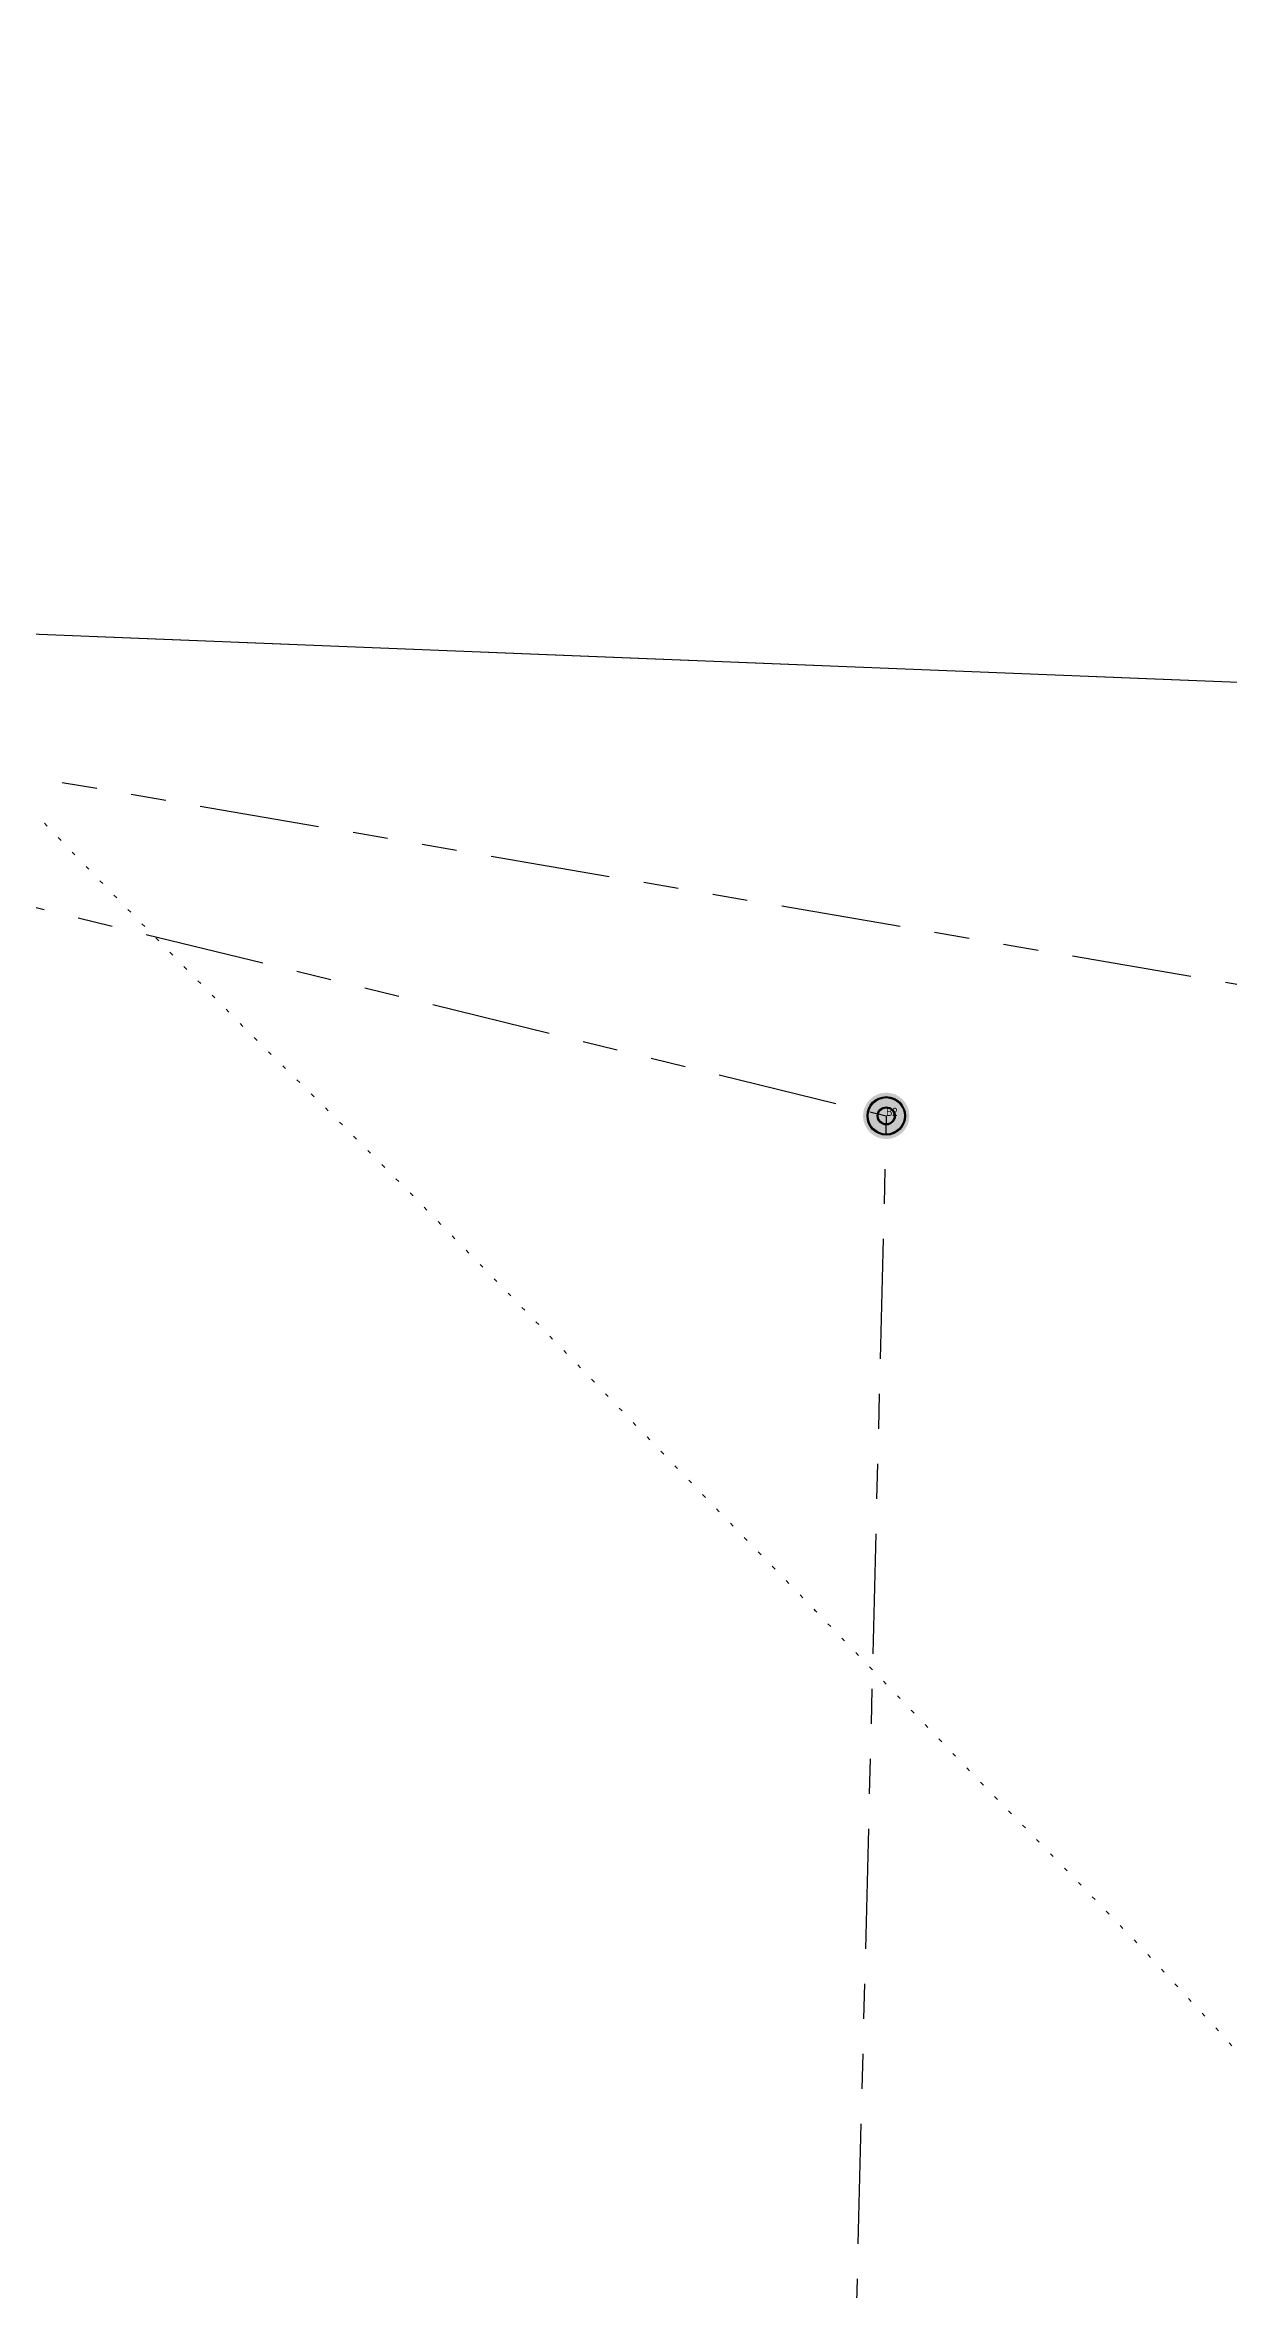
# Model space of a CAD drawing. Extents: x 382851 to 390193, y 6055218 to 6059732.
# Drawn here: x 386100 to 386396, y 6058155 to 6058716 of the extents above; entities that cross this region are included whole.
import ezdxf

# ---------------------------------------------------------------- set-up
doc = ezdxf.new("R2010")
doc.units = 0
doc.header["$LTSCALE"] = 5
for name, pattern in [('foc-DOT', [1, 0.2, -0.8]), ('foc-DRILLPATH', [14.75, 6, -1.75, 1.75, -1.75, 1.75, -1.75]), ('foc-UNSURVEYED', [12.5, 10, -2.5])]:
    doc.linetypes.add(name, pattern=pattern)
for name, color, linetype in [('AS-DRILL', 8, 'foc-DOT'), ('L-MON', 1, 'Continuous'), ('L-USEC', 7, 'foc-UNSURVEYED'), ('P-PDRILLPATH', 12, 'foc-DRILLPATH')]:
    doc.layers.add(name, color=color, linetype=linetype)
doc.layers.add('L-SEC-HB', color=6, linetype='Continuous', plot=False)
doc.layers.add('Z-DRILL-POINT', color=7, linetype='Continuous', true_color=0x7575ff, plot=False)
doc.styles.add('TXT', font='ARIALN.TTF', dxfattribs={"height": 0.2})

# ---------------------------------------------------------------- blocks, each defined once
blk = doc.blocks.new('plbh')
at = {"layer": 'L-MON'}
h = blk.add_hatch(color=255, dxfattribs=at)
h.dxf.hatch_style = 1
edge = h.paths.add_edge_path()
edge.add_arc((0, 0), 1.16, 0, 360)
h = blk.add_hatch(color=256, dxfattribs=at)
h.dxf.hatch_style = 1
h.paths.add_polyline_path([(-0.96, 0, 1), (0.96, 0, 1)])
h.paths.add_polyline_path([(0.91, 0, -1), (-0.91, 0, -1)], flags=16)
h.paths.add_polyline_path([(0.45, 0, -1), (-0.45, 0, -1)], flags=0)
h = blk.add_hatch(color=256, dxfattribs=at)
h.dxf.hatch_style = 1
h.paths.add_polyline_path([(-0.45, 0, 1), (0.45, 0, 1)])
h.paths.add_polyline_path([(0.4, 0, -1), (-0.4, 0, -1)], flags=16)
at = {"layer": 'L-MON', "color": 240}
for radius in [0.96, 0.91, 0.45, 0.4]:
    blk.add_circle((0, 0), radius, dxfattribs=at)

msp = doc.modelspace()

# ---------------------------------------------------------------- linework, layer by layer
at = {"layer": 'AS-DRILL', "flags": 128}
msp.add_lwpolyline([(386845.184, 6057835.055), (386842.681, 6057836.723), (386837.468, 6057840.284), (386832.109, 6057844.009), (386826.654, 6057847.896), (386821.183, 6057851.904), (386815.694, 6057856.022), (386810.237, 6057860.22), (386804.881, 6057864.465), (386799.548, 6057868.799), (386794.068, 6057873.277), (386788.442, 6057877.939), (386782.678, 6057882.654), (386776.703, 6057887.315), (386770.646, 6057891.938), (386764.481, 6057896.603), (386758.186, 6057901.302), (386751.733, 6057906.084), (386745.174, 6057910.999), (386738.478, 6057916.078), (386731.698, 6057921.339), (386724.759, 6057926.684), (386717.673, 6057932.142), (386710.438, 6057937.664), (386703.064, 6057943.18), (386695.539, 6057948.69), (386687.815, 6057954.224), (386680.032, 6057959.82), (386672.231, 6057965.497), (386669.009, 6057967.838), (386654.541, 6057978.542), (386645.862, 6057985.081), (386634.317, 6057993.862), (386622.771, 6058002.562), (386611.185, 6058011.274), (386599.822, 6058020.111), (386588.535, 6058029.215), (386577.451, 6058038.395), (386566.402, 6058047.793), (386555.561, 6058057.107), (386544.615, 6058066.623), (386533.838, 6058076.095), (386523.067, 6058085.796), (386512.534, 6058095.442), (386501.938, 6058105.34), (386491.581, 6058115.212), (386481.17, 6058125.294), (386470.953, 6058135.563), (386460.88, 6058145.987), (386450.94, 6058156.558), (386431.426, 6058177.872), (386412.166, 6058199.33), (386392.966, 6058220.825), (386373.299, 6058242.013), (386353.17, 6058262.772), (386333.038, 6058283.35), (386312.963, 6058304.268), (386292.955, 6058325.014), (386272.747, 6058345.774), (386252.797, 6058366.449), (386232.731, 6058387.296), (386212.533, 6058408.087), (386192.273, 6058428.789), (386171.83, 6058449.335), (386151.202, 6058469.726), (386130.909, 6058490.299), (386110.641, 6058511.051), (386090.644, 6058531.877), (386070.611, 6058552.833), (386050.646, 6058573.718), (386030.712, 6058594.632), (386010.5, 6058615.253), (385989.9, 6058635.523), (385969.225, 6058655.615), (385948.516, 6058675.949), (385927.786, 6058696.272), (385906.852, 6058716.401), (385885.805, 6058736.393), (385864.721, 6058756.145), (385843.794, 6058775.783), (385823.102, 6058795.966), (385802.57, 6058816.194), (385782.123, 6058836.591), (385761.885, 6058857.353), (385741.8, 6058877.85), (385721.591, 6058898.581), (385701.584, 6058919.397), (385681.579, 6058940.273), (385661.59, 6058960.998), (385641.332, 6058981.78), (385621.019, 6059002.333), (385600.692, 6059022.737), (385580.831, 6059043.409), (385561.316, 6059064.693), (385541.98, 6059086.302), (385522.731, 6059107.849), (385503.605, 6059129.453), (385484.906, 6059151.366), (385466.193, 6059173.54), (385447.083, 6059195.014), (385427.029, 6059215.941), (385406.797, 6059236.552), (385386.771, 6059257.388), (385383.029, 6059261.343), (385368.005, 6059277.413)], dxfattribs=at)
at = {"layer": 'L-SEC-HB', "flags": 128}
msp.add_lwpolyline([(385169.811, 6058596.398), (385961.45, 6058574.65), (386762.888, 6058542.577)], dxfattribs=at)
at = {"layer": 'L-USEC'}
msp.add_line((385961.45, 6058574.65), (386762.888, 6058542.577), dxfattribs=at)
at = {"layer": 'P-PDRILLPATH', "flags": 128}
for points in [[(385695.88, 6058599.514), (386310.621, 6058448.73), (386235.278, 6055438.456)], [(385703.049, 6058601.1), (386660.245, 6058436.639), (386585.016, 6055428.997)]]:
    msp.add_lwpolyline(points, dxfattribs=at)

# ---------------------------------------------------------------- block references
at = {"layer": 'L-MON', "xscale": 5, "yscale": 5, "zscale": 5}
msp.add_blockref('plbh', (386310.621, 6058448.73), dxfattribs=at)

# ---------------------------------------------------------------- texts
at = {"layer": 'Z-DRILL-POINT', "color": 7, "style": 'TXT'}
msp.add_text('B2', height=2, dxfattribs=at).set_placement((386310.621, 6058448.73))

doc.saveas('drawing.dxf')
